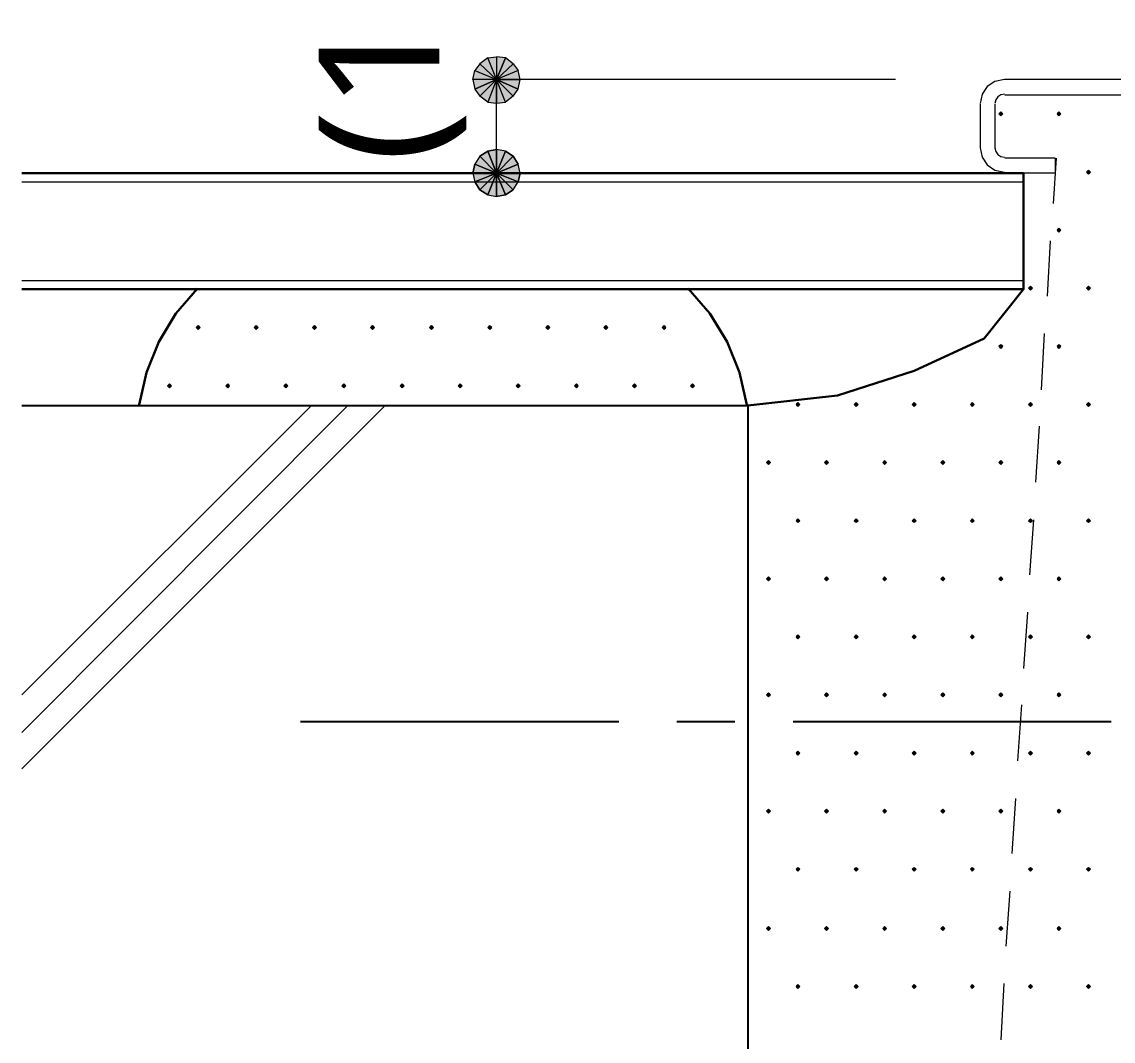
# Model space of a CAD drawing. Header units: millimetres. Extents: x 0 to 420, y 0 to 297.
# Drawn here: x 230.38 to 253.83, y 232.55 to 254.46 of the extents above; entities that cross this region are included whole.
import ezdxf
from ezdxf.enums import TextEntityAlignment as Align

# ---------------------------------------------------------------- set-up
doc = ezdxf.new("R2010")
doc.units = ezdxf.units.MM
doc.styles.add('kst32b', font='NotoSansJP-Variable.ttf')

msp = doc.modelspace()

# ---------------------------------------------------------------- hatches: boundary and pattern name
h = msp.add_hatch(color=7)
h.paths.add_polyline_path([(240.221, 253.555), (240.115, 253.407), (240.58, 253.217), (240.221, 253.555)])
h.paths.add_polyline_path([(240.115, 253.407), (240.58, 253.217), (240.072, 253.217), (240.115, 253.407)])
h.paths.add_polyline_path([(240.58, 253.217), (240.072, 253.217), (240.115, 253.005), (240.58, 253.217)])
h = msp.add_hatch(color=7)
h.paths.add_polyline_path([(240.771, 253.682), (240.58, 253.704), (240.58, 253.217), (240.771, 253.682)])
h.paths.add_polyline_path([(240.58, 253.704), (240.58, 253.217), (240.39, 253.682), (240.58, 253.704)])
h.paths.add_polyline_path([(240.58, 253.217), (240.39, 253.682), (240.221, 253.555), (240.58, 253.217)])
h = msp.add_hatch(color=7)
h.paths.add_polyline_path([(241.088, 253.217), (241.046, 253.407), (240.58, 253.217), (241.088, 253.217)])
h.paths.add_polyline_path([(241.046, 253.407), (240.58, 253.217), (240.94, 253.555), (241.046, 253.407)])
h.paths.add_polyline_path([(240.58, 253.217), (240.94, 253.555), (240.771, 253.682), (240.58, 253.217)])
h = msp.add_hatch(color=7)
h.paths.add_polyline_path([(240.115, 253.005), (240.221, 252.857), (240.58, 253.217), (240.115, 253.005)])
h.paths.add_polyline_path([(240.221, 252.857), (240.58, 253.217), (240.39, 252.73), (240.221, 252.857)])
h.paths.add_polyline_path([(240.58, 253.217), (240.39, 252.73), (240.58, 252.709), (240.58, 253.217)])
h = msp.add_hatch(color=7)
h.paths.add_polyline_path([(240.58, 252.709), (240.771, 252.73), (240.58, 253.217), (240.58, 252.709)])
h.paths.add_polyline_path([(240.771, 252.73), (240.58, 253.217), (240.94, 252.857), (240.771, 252.73)])
h.paths.add_polyline_path([(240.58, 253.217), (240.94, 252.857), (241.046, 253.005), (240.58, 253.217)])
for points in [[(241.046, 253.005), (241.088, 253.217), (240.58, 253.217), (241.046, 253.005)], [(251.418, 252.518), (251.396, 252.497), (251.375, 252.476), (251.396, 252.455), (251.418, 252.434), (251.439, 252.455), (251.46, 252.476), (251.439, 252.497), (251.418, 252.518)], [(252.666, 252.518), (252.645, 252.497), (252.624, 252.476), (252.645, 252.455), (252.666, 252.434), (252.688, 252.455), (252.709, 252.476), (252.688, 252.497), (252.666, 252.518)], [(240.115, 251.396), (240.072, 251.206), (240.58, 251.206), (240.115, 251.396)], [(241.046, 251.015), (241.088, 251.206), (240.58, 251.206), (241.046, 251.015)], [(253.302, 251.27), (253.28, 251.248), (253.259, 251.227), (253.28, 251.206), (253.302, 251.185), (253.323, 251.206), (253.344, 251.227), (253.323, 251.248), (253.302, 251.27)], [(252.666, 250.021), (252.645, 249.999), (252.624, 249.978), (252.645, 249.957), (252.666, 249.936), (252.688, 249.957), (252.709, 249.978), (252.688, 249.999), (252.666, 250.021)], [(252.053, 248.772), (252.032, 248.751), (252.01, 248.729), (252.032, 248.708), (252.053, 248.687), (252.074, 248.708), (252.095, 248.729), (252.074, 248.751), (252.053, 248.772)], [(253.302, 248.772), (253.28, 248.751), (253.259, 248.729), (253.28, 248.708), (253.302, 248.687), (253.323, 248.708), (253.344, 248.729), (253.323, 248.751), (253.302, 248.772)], [(234.167, 247.925), (234.146, 247.904), (234.125, 247.883), (234.146, 247.862), (234.167, 247.84), (234.188, 247.862), (234.209, 247.883), (234.188, 247.904), (234.167, 247.925)], [(235.416, 247.925), (235.395, 247.904), (235.373, 247.883), (235.395, 247.862), (235.416, 247.84), (235.437, 247.862), (235.458, 247.883), (235.437, 247.904), (235.416, 247.925)], [(236.664, 247.925), (236.643, 247.904), (236.622, 247.883), (236.643, 247.862), (236.664, 247.84), (236.686, 247.862), (236.707, 247.883), (236.686, 247.904), (236.664, 247.925)], [(237.913, 247.925), (237.892, 247.904), (237.871, 247.883), (237.892, 247.862), (237.913, 247.84), (237.935, 247.862), (237.956, 247.883), (237.935, 247.904), (237.913, 247.925)], [(239.183, 247.925), (239.162, 247.904), (239.141, 247.883), (239.162, 247.862), (239.183, 247.84), (239.204, 247.862), (239.226, 247.883), (239.204, 247.904), (239.183, 247.925)], [(240.432, 247.925), (240.411, 247.904), (240.39, 247.883), (240.411, 247.862), (240.432, 247.84), (240.453, 247.862), (240.475, 247.883), (240.453, 247.904), (240.432, 247.925)], [(241.681, 247.925), (241.66, 247.904), (241.639, 247.883), (241.66, 247.862), (241.681, 247.84), (241.702, 247.862), (241.723, 247.883), (241.702, 247.904), (241.681, 247.925)], [(242.93, 247.925), (242.909, 247.904), (242.887, 247.883), (242.909, 247.862), (242.93, 247.84), (242.951, 247.862), (242.972, 247.883), (242.951, 247.904), (242.93, 247.925)], [(244.179, 247.925), (244.157, 247.904), (244.136, 247.883), (244.157, 247.862), (244.179, 247.84), (244.2, 247.862), (244.221, 247.883), (244.2, 247.904), (244.179, 247.925)], [(251.418, 247.523), (251.396, 247.502), (251.375, 247.481), (251.396, 247.459), (251.418, 247.438), (251.439, 247.459), (251.46, 247.481), (251.439, 247.502), (251.418, 247.523)], [(252.666, 247.523), (252.645, 247.502), (252.624, 247.481), (252.645, 247.459), (252.666, 247.438), (252.688, 247.459), (252.709, 247.481), (252.688, 247.502), (252.666, 247.523)], [(233.553, 246.676), (233.532, 246.655), (233.511, 246.634), (233.532, 246.613), (233.553, 246.592), (233.574, 246.613), (233.595, 246.634), (233.574, 246.655), (233.553, 246.676)], [(234.802, 246.676), (234.781, 246.655), (234.76, 246.634), (234.781, 246.613), (234.802, 246.592), (234.823, 246.613), (234.844, 246.634), (234.823, 246.655), (234.802, 246.676)], [(236.051, 246.676), (236.029, 246.655), (236.008, 246.634), (236.029, 246.613), (236.051, 246.592), (236.072, 246.613), (236.093, 246.634), (236.072, 246.655), (236.051, 246.676)], [(237.3, 246.676), (237.278, 246.655), (237.257, 246.634), (237.278, 246.613), (237.3, 246.592), (237.321, 246.613), (237.342, 246.634), (237.321, 246.655), (237.3, 246.676)], [(238.548, 246.676), (238.527, 246.655), (238.506, 246.634), (238.527, 246.613), (238.548, 246.592), (238.57, 246.613), (238.591, 246.634), (238.57, 246.655), (238.548, 246.676)], [(239.797, 246.676), (239.776, 246.655), (239.755, 246.634), (239.776, 246.613), (239.797, 246.592), (239.818, 246.613), (239.839, 246.634), (239.818, 246.655), (239.797, 246.676)], [(241.046, 246.676), (241.025, 246.655), (241.004, 246.634), (241.025, 246.613), (241.046, 246.592), (241.067, 246.613), (241.088, 246.634), (241.067, 246.655), (241.046, 246.676)], [(242.295, 246.676), (242.274, 246.655), (242.253, 246.634), (242.274, 246.613), (242.295, 246.592), (242.316, 246.613), (242.337, 246.634), (242.316, 246.655), (242.295, 246.676)], [(243.544, 246.676), (243.523, 246.655), (243.501, 246.634), (243.523, 246.613), (243.544, 246.592), (243.565, 246.613), (243.586, 246.634), (243.565, 246.655), (243.544, 246.676)], [(244.793, 246.676), (244.771, 246.655), (244.75, 246.634), (244.771, 246.613), (244.793, 246.592), (244.814, 246.613), (244.835, 246.634), (244.814, 246.655), (244.793, 246.676)], [(247.057, 246.274), (247.036, 246.253), (247.015, 246.232), (247.036, 246.211), (247.057, 246.189), (247.079, 246.211), (247.1, 246.232), (247.079, 246.253), (247.057, 246.274)], [(248.306, 246.274), (248.285, 246.253), (248.264, 246.232), (248.285, 246.211), (248.306, 246.189), (248.327, 246.211), (248.348, 246.232), (248.327, 246.253), (248.306, 246.274)], [(249.555, 246.274), (249.534, 246.253), (249.513, 246.232), (249.534, 246.211), (249.555, 246.189), (249.576, 246.211), (249.597, 246.232), (249.576, 246.253), (249.555, 246.274)], [(250.804, 246.274), (250.783, 246.253), (250.762, 246.232), (250.783, 246.211), (250.804, 246.189), (250.825, 246.211), (250.846, 246.232), (250.825, 246.253), (250.804, 246.274)], [(252.053, 246.274), (252.032, 246.253), (252.01, 246.232), (252.032, 246.211), (252.053, 246.189), (252.074, 246.211), (252.095, 246.232), (252.074, 246.253), (252.053, 246.274)], [(253.302, 246.274), (253.28, 246.253), (253.259, 246.232), (253.28, 246.211), (253.302, 246.189), (253.323, 246.211), (253.344, 246.232), (253.323, 246.253), (253.302, 246.274)], [(246.422, 245.025), (246.401, 245.004), (246.38, 244.983), (246.401, 244.962), (246.422, 244.941), (246.444, 244.962), (246.465, 244.983), (246.444, 245.004), (246.422, 245.025)], [(247.671, 245.025), (247.65, 245.004), (247.629, 244.983), (247.65, 244.962), (247.671, 244.941), (247.692, 244.962), (247.714, 244.983), (247.692, 245.004), (247.671, 245.025)], [(248.92, 245.025), (248.899, 245.004), (248.878, 244.983), (248.899, 244.962), (248.92, 244.941), (248.941, 244.962), (248.962, 244.983), (248.941, 245.004), (248.92, 245.025)], [(250.169, 245.025), (250.148, 245.004), (250.127, 244.983), (250.148, 244.962), (250.169, 244.941), (250.19, 244.962), (250.211, 244.983), (250.19, 245.004), (250.169, 245.025)], [(251.418, 245.025), (251.396, 245.004), (251.375, 244.983), (251.396, 244.962), (251.418, 244.941), (251.439, 244.962), (251.46, 244.983), (251.439, 245.004), (251.418, 245.025)], [(252.666, 245.025), (252.645, 245.004), (252.624, 244.983), (252.645, 244.962), (252.666, 244.941), (252.688, 244.962), (252.709, 244.983), (252.688, 245.004), (252.666, 245.025)], [(247.057, 243.776), (247.036, 243.755), (247.015, 243.734), (247.036, 243.713), (247.057, 243.692), (247.079, 243.713), (247.1, 243.734), (247.079, 243.755), (247.057, 243.776)], [(248.306, 243.776), (248.285, 243.755), (248.264, 243.734), (248.285, 243.713), (248.306, 243.692), (248.327, 243.713), (248.348, 243.734), (248.327, 243.755), (248.306, 243.776)], [(249.555, 243.776), (249.534, 243.755), (249.513, 243.734), (249.534, 243.713), (249.555, 243.692), (249.576, 243.713), (249.597, 243.734), (249.576, 243.755), (249.555, 243.776)], [(250.804, 243.776), (250.783, 243.755), (250.762, 243.734), (250.783, 243.713), (250.804, 243.692), (250.825, 243.713), (250.846, 243.734), (250.825, 243.755), (250.804, 243.776)], [(252.053, 243.776), (252.032, 243.755), (252.01, 243.734), (252.032, 243.713), (252.053, 243.692), (252.074, 243.713), (252.095, 243.734), (252.074, 243.755), (252.053, 243.776)], [(253.302, 243.776), (253.28, 243.755), (253.259, 243.734), (253.28, 243.713), (253.302, 243.692), (253.323, 243.713), (253.344, 243.734), (253.323, 243.755), (253.302, 243.776)], [(246.422, 242.528), (246.401, 242.506), (246.38, 242.485), (246.401, 242.464), (246.422, 242.443), (246.444, 242.464), (246.465, 242.485), (246.444, 242.506), (246.422, 242.528)], [(247.671, 242.528), (247.65, 242.506), (247.629, 242.485), (247.65, 242.464), (247.671, 242.443), (247.692, 242.464), (247.714, 242.485), (247.692, 242.506), (247.671, 242.528)], [(248.92, 242.528), (248.899, 242.506), (248.878, 242.485), (248.899, 242.464), (248.92, 242.443), (248.941, 242.464), (248.962, 242.485), (248.941, 242.506), (248.92, 242.528)], [(250.169, 242.528), (250.148, 242.506), (250.127, 242.485), (250.148, 242.464), (250.169, 242.443), (250.19, 242.464), (250.211, 242.485), (250.19, 242.506), (250.169, 242.528)], [(251.418, 242.528), (251.396, 242.506), (251.375, 242.485), (251.396, 242.464), (251.418, 242.443), (251.439, 242.464), (251.46, 242.485), (251.439, 242.506), (251.418, 242.528)], [(252.666, 242.528), (252.645, 242.506), (252.624, 242.485), (252.645, 242.464), (252.666, 242.443), (252.688, 242.464), (252.709, 242.485), (252.688, 242.506), (252.666, 242.528)], [(247.057, 241.279), (247.036, 241.258), (247.015, 241.237), (247.036, 241.215), (247.057, 241.194), (247.079, 241.215), (247.1, 241.237), (247.079, 241.258), (247.057, 241.279)], [(248.306, 241.279), (248.285, 241.258), (248.264, 241.237), (248.285, 241.215), (248.306, 241.194), (248.327, 241.215), (248.348, 241.237), (248.327, 241.258), (248.306, 241.279)], [(249.555, 241.279), (249.534, 241.258), (249.513, 241.237), (249.534, 241.215), (249.555, 241.194), (249.576, 241.215), (249.597, 241.237), (249.576, 241.258), (249.555, 241.279)], [(250.804, 241.279), (250.783, 241.258), (250.762, 241.237), (250.783, 241.215), (250.804, 241.194), (250.825, 241.215), (250.846, 241.237), (250.825, 241.258), (250.804, 241.279)], [(252.053, 241.279), (252.032, 241.258), (252.01, 241.237), (252.032, 241.215), (252.053, 241.194), (252.074, 241.215), (252.095, 241.237), (252.074, 241.258), (252.053, 241.279)], [(253.302, 241.279), (253.28, 241.258), (253.259, 241.237), (253.28, 241.215), (253.302, 241.194), (253.323, 241.215), (253.344, 241.237), (253.323, 241.258), (253.302, 241.279)], [(246.422, 240.03), (246.401, 240.009), (246.38, 239.988), (246.401, 239.966), (246.422, 239.945), (246.444, 239.966), (246.465, 239.988), (246.444, 240.009), (246.422, 240.03)], [(247.671, 240.03), (247.65, 240.009), (247.629, 239.988), (247.65, 239.966), (247.671, 239.945), (247.692, 239.966), (247.714, 239.988), (247.692, 240.009), (247.671, 240.03)], [(248.92, 240.03), (248.899, 240.009), (248.878, 239.988), (248.899, 239.966), (248.92, 239.945), (248.941, 239.966), (248.962, 239.988), (248.941, 240.009), (248.92, 240.03)], [(250.169, 240.03), (250.148, 240.009), (250.127, 239.988), (250.148, 239.966), (250.169, 239.945), (250.19, 239.966), (250.211, 239.988), (250.19, 240.009), (250.169, 240.03)], [(251.418, 240.03), (251.396, 240.009), (251.375, 239.988), (251.396, 239.966), (251.418, 239.945), (251.439, 239.966), (251.46, 239.988), (251.439, 240.009), (251.418, 240.03)], [(252.666, 240.03), (252.645, 240.009), (252.624, 239.988), (252.645, 239.966), (252.666, 239.945), (252.688, 239.966), (252.709, 239.988), (252.688, 240.009), (252.666, 240.03)], [(247.057, 238.781), (247.036, 238.76), (247.015, 238.739), (247.036, 238.718), (247.057, 238.696), (247.079, 238.718), (247.1, 238.739), (247.079, 238.76), (247.057, 238.781)], [(248.306, 238.781), (248.285, 238.76), (248.264, 238.739), (248.285, 238.718), (248.306, 238.696), (248.327, 238.718), (248.348, 238.739), (248.327, 238.76), (248.306, 238.781)], [(249.555, 238.781), (249.534, 238.76), (249.513, 238.739), (249.534, 238.718), (249.555, 238.696), (249.576, 238.718), (249.597, 238.739), (249.576, 238.76), (249.555, 238.781)], [(250.804, 238.781), (250.783, 238.76), (250.762, 238.739), (250.783, 238.718), (250.804, 238.696), (250.825, 238.718), (250.846, 238.739), (250.825, 238.76), (250.804, 238.781)], [(252.053, 238.781), (252.032, 238.76), (252.01, 238.739), (252.032, 238.718), (252.053, 238.696), (252.074, 238.718), (252.095, 238.739), (252.074, 238.76), (252.053, 238.781)], [(253.302, 238.781), (253.28, 238.76), (253.259, 238.739), (253.28, 238.718), (253.302, 238.696), (253.323, 238.718), (253.344, 238.739), (253.323, 238.76), (253.302, 238.781)], [(246.422, 237.532), (246.401, 237.511), (246.38, 237.49), (246.401, 237.469), (246.422, 237.448), (246.444, 237.469), (246.465, 237.49), (246.444, 237.511), (246.422, 237.532)], [(247.671, 237.532), (247.65, 237.511), (247.629, 237.49), (247.65, 237.469), (247.671, 237.448), (247.692, 237.469), (247.714, 237.49), (247.692, 237.511), (247.671, 237.532)], [(248.92, 237.532), (248.899, 237.511), (248.878, 237.49), (248.899, 237.469), (248.92, 237.448), (248.941, 237.469), (248.962, 237.49), (248.941, 237.511), (248.92, 237.532)], [(250.169, 237.532), (250.148, 237.511), (250.127, 237.49), (250.148, 237.469), (250.169, 237.448), (250.19, 237.469), (250.211, 237.49), (250.19, 237.511), (250.169, 237.532)], [(251.418, 237.532), (251.396, 237.511), (251.375, 237.49), (251.396, 237.469), (251.418, 237.448), (251.439, 237.469), (251.46, 237.49), (251.439, 237.511), (251.418, 237.532)], [(252.666, 237.532), (252.645, 237.511), (252.624, 237.49), (252.645, 237.469), (252.666, 237.448), (252.688, 237.469), (252.709, 237.49), (252.688, 237.511), (252.666, 237.532)], [(247.057, 236.283), (247.036, 236.262), (247.015, 236.241), (247.036, 236.22), (247.057, 236.199), (247.079, 236.22), (247.1, 236.241), (247.079, 236.262), (247.057, 236.283)], [(248.306, 236.283), (248.285, 236.262), (248.264, 236.241), (248.285, 236.22), (248.306, 236.199), (248.327, 236.22), (248.348, 236.241), (248.327, 236.262), (248.306, 236.283)], [(249.555, 236.283), (249.534, 236.262), (249.513, 236.241), (249.534, 236.22), (249.555, 236.199), (249.576, 236.22), (249.597, 236.241), (249.576, 236.262), (249.555, 236.283)], [(250.804, 236.283), (250.783, 236.262), (250.762, 236.241), (250.783, 236.22), (250.804, 236.199), (250.825, 236.22), (250.846, 236.241), (250.825, 236.262), (250.804, 236.283)], [(252.053, 236.283), (252.032, 236.262), (252.01, 236.241), (252.032, 236.22), (252.053, 236.199), (252.074, 236.22), (252.095, 236.241), (252.074, 236.262), (252.053, 236.283)], [(253.302, 236.283), (253.28, 236.262), (253.259, 236.241), (253.28, 236.22), (253.302, 236.199), (253.323, 236.22), (253.344, 236.241), (253.323, 236.262), (253.302, 236.283)], [(246.422, 235.013), (246.401, 234.992), (246.38, 234.971), (246.401, 234.95), (246.422, 234.929), (246.444, 234.95), (246.465, 234.971), (246.444, 234.992), (246.422, 235.013)], [(247.671, 235.013), (247.65, 234.992), (247.629, 234.971), (247.65, 234.95), (247.671, 234.929), (247.692, 234.95), (247.714, 234.971), (247.692, 234.992), (247.671, 235.013)], [(248.92, 235.013), (248.899, 234.992), (248.878, 234.971), (248.899, 234.95), (248.92, 234.929), (248.941, 234.95), (248.962, 234.971), (248.941, 234.992), (248.92, 235.013)], [(250.169, 235.013), (250.148, 234.992), (250.127, 234.971), (250.148, 234.95), (250.169, 234.929), (250.19, 234.95), (250.211, 234.971), (250.19, 234.992), (250.169, 235.013)], [(251.418, 235.013), (251.396, 234.992), (251.375, 234.971), (251.396, 234.95), (251.418, 234.929), (251.439, 234.95), (251.46, 234.971), (251.439, 234.992), (251.418, 235.013)], [(252.666, 235.013), (252.645, 234.992), (252.624, 234.971), (252.645, 234.95), (252.666, 234.929), (252.688, 234.95), (252.709, 234.971), (252.688, 234.992), (252.666, 235.013)], [(247.057, 233.765), (247.036, 233.743), (247.015, 233.722), (247.036, 233.701), (247.057, 233.68), (247.079, 233.701), (247.1, 233.722), (247.079, 233.743), (247.057, 233.765)], [(248.306, 233.765), (248.285, 233.743), (248.264, 233.722), (248.285, 233.701), (248.306, 233.68), (248.327, 233.701), (248.348, 233.722), (248.327, 233.743), (248.306, 233.765)], [(249.555, 233.765), (249.534, 233.743), (249.513, 233.722), (249.534, 233.701), (249.555, 233.68), (249.576, 233.701), (249.597, 233.722), (249.576, 233.743), (249.555, 233.765)], [(250.804, 233.765), (250.783, 233.743), (250.762, 233.722), (250.783, 233.701), (250.804, 233.68), (250.825, 233.701), (250.846, 233.722), (250.825, 233.743), (250.804, 233.765)], [(252.053, 233.765), (252.032, 233.743), (252.01, 233.722), (252.032, 233.701), (252.053, 233.68), (252.074, 233.701), (252.095, 233.722), (252.074, 233.743), (252.053, 233.765)], [(253.302, 233.765), (253.28, 233.743), (253.259, 233.722), (253.28, 233.701), (253.302, 233.68), (253.323, 233.701), (253.344, 233.722), (253.323, 233.743), (253.302, 233.765)]]:
    msp.add_hatch(color=7).paths.add_polyline_path(points)
h = msp.add_hatch(color=7)
h.paths.add_polyline_path([(240.58, 251.714), (240.39, 251.672), (240.58, 251.206), (240.58, 251.714)])
h.paths.add_polyline_path([(240.39, 251.672), (240.58, 251.206), (240.221, 251.566), (240.39, 251.672)])
h.paths.add_polyline_path([(240.58, 251.206), (240.221, 251.566), (240.115, 251.396), (240.58, 251.206)])
h = msp.add_hatch(color=7)
h.paths.add_polyline_path([(240.771, 251.672), (240.58, 251.714), (240.58, 251.206), (240.771, 251.672)])
h.paths.add_polyline_path([(240.58, 251.714), (240.58, 251.206), (240.39, 251.672), (240.58, 251.714)])
h.paths.add_polyline_path([(240.58, 251.206), (240.39, 251.672), (240.221, 251.566), (240.58, 251.206)])
h = msp.add_hatch(color=7)
h.paths.add_polyline_path([(241.046, 251.396), (240.94, 251.566), (240.58, 251.206), (241.046, 251.396)])
h.paths.add_polyline_path([(240.94, 251.566), (240.58, 251.206), (240.771, 251.672), (240.94, 251.566)])
h.paths.add_polyline_path([(240.58, 251.206), (240.771, 251.672), (240.58, 251.714), (240.58, 251.206)])
h = msp.add_hatch(color=7)
h.paths.add_polyline_path([(241.088, 251.206), (241.046, 251.396), (240.58, 251.206), (241.088, 251.206)])
h.paths.add_polyline_path([(241.046, 251.396), (240.58, 251.206), (240.94, 251.566), (241.046, 251.396)])
h.paths.add_polyline_path([(240.58, 251.206), (240.94, 251.566), (240.771, 251.672), (240.58, 251.206)])
h = msp.add_hatch(color=7)
h.paths.add_polyline_path([(240.221, 251.566), (240.115, 251.396), (240.58, 251.206), (240.221, 251.566)])
h.paths.add_polyline_path([(240.115, 251.396), (240.58, 251.206), (240.072, 251.206), (240.115, 251.396)])
h.paths.add_polyline_path([(240.58, 251.206), (240.072, 251.206), (240.115, 251.015), (240.58, 251.206)])
h = msp.add_hatch(color=7)
h.paths.add_polyline_path([(240.072, 251.206), (240.115, 251.015), (240.58, 251.206), (240.072, 251.206)])
h.paths.add_polyline_path([(240.115, 251.015), (240.58, 251.206), (240.221, 250.846), (240.115, 251.015)])
h.paths.add_polyline_path([(240.58, 251.206), (240.221, 250.846), (240.39, 250.74), (240.58, 251.206)])
h = msp.add_hatch(color=7)
h.paths.add_polyline_path([(240.115, 251.015), (240.221, 250.846), (240.58, 251.206), (240.115, 251.015)])
h.paths.add_polyline_path([(240.221, 250.846), (240.58, 251.206), (240.39, 250.74), (240.221, 250.846)])
h.paths.add_polyline_path([(240.58, 251.206), (240.39, 250.74), (240.58, 250.698), (240.58, 251.206)])
h = msp.add_hatch(color=7)
h.paths.add_polyline_path([(240.39, 250.74), (240.58, 250.698), (240.58, 251.206), (240.39, 250.74)])
h.paths.add_polyline_path([(240.58, 250.698), (240.58, 251.206), (240.771, 250.74), (240.58, 250.698)])
h.paths.add_polyline_path([(240.58, 251.206), (240.771, 250.74), (240.94, 250.846), (240.58, 251.206)])
h = msp.add_hatch(color=7)
h.paths.add_polyline_path([(240.94, 250.846), (241.046, 251.015), (240.58, 251.206), (240.94, 250.846)])
h.paths.add_polyline_path([(241.046, 251.015), (240.58, 251.206), (241.088, 251.206), (241.046, 251.015)])
h.paths.add_polyline_path([(240.58, 251.206), (241.088, 251.206), (241.046, 251.396), (240.58, 251.206)])
h = msp.add_hatch(color=7)
h.paths.add_polyline_path([(240.58, 250.698), (240.771, 250.74), (240.58, 251.206), (240.58, 250.698)])
h.paths.add_polyline_path([(240.771, 250.74), (240.58, 251.206), (240.94, 250.846), (240.771, 250.74)])
h.paths.add_polyline_path([(240.58, 251.206), (240.94, 250.846), (241.046, 251.015), (240.58, 251.206)])

# ---------------------------------------------------------------- linework, layer by layer
at = {"lineweight": 0}
for points in [[(240.221, 253.555), (240.115, 253.407), (240.58, 253.217)], [(240.58, 253.217), (240.39, 253.682), (240.221, 253.555)], [(240.58, 253.704), (240.58, 253.217), (240.39, 253.682)], [(240.771, 253.682), (240.58, 253.704), (240.58, 253.217)], [(240.58, 253.217), (240.94, 253.555), (240.771, 253.682)], [(241.046, 253.407), (240.58, 253.217), (240.94, 253.555)], [(240.115, 253.407), (240.58, 253.217), (240.072, 253.217)], [(241.088, 253.217), (241.046, 253.407), (240.58, 253.217)], [(240.58, 253.217), (240.072, 253.217), (240.115, 253.005)], [(240.115, 253.005), (240.221, 252.857), (240.58, 253.217)], [(240.221, 252.857), (240.58, 253.217), (240.39, 252.73)], [(240.58, 253.217), (240.39, 252.73), (240.58, 252.709)], [(240.58, 252.709), (240.771, 252.73), (240.58, 253.217)], [(240.771, 252.73), (240.58, 253.217), (240.94, 252.857)], [(240.58, 253.217), (240.94, 252.857), (241.046, 253.005)], [(241.046, 253.005), (241.088, 253.217), (240.58, 253.217)], [(251.418, 252.518), (251.396, 252.497), (251.375, 252.476), (251.396, 252.455), (251.418, 252.434), (251.439, 252.455), (251.46, 252.476), (251.439, 252.497)], [(252.666, 252.518), (252.645, 252.497), (252.624, 252.476), (252.645, 252.455), (252.666, 252.434), (252.688, 252.455), (252.709, 252.476), (252.688, 252.497)], [(240.39, 251.672), (240.58, 251.206), (240.221, 251.566)], [(240.58, 251.206), (240.39, 251.672), (240.221, 251.566)], [(240.58, 251.714), (240.39, 251.672), (240.58, 251.206)], [(240.58, 251.714), (240.58, 251.206), (240.39, 251.672)], [(240.58, 251.206), (240.771, 251.672), (240.58, 251.714)], [(240.771, 251.672), (240.58, 251.714), (240.58, 251.206)], [(240.94, 251.566), (240.58, 251.206), (240.771, 251.672)], [(240.58, 251.206), (240.94, 251.566), (240.771, 251.672)], [(240.58, 251.206), (240.221, 251.566), (240.115, 251.396)], [(240.221, 251.566), (240.115, 251.396), (240.58, 251.206)], [(241.046, 251.396), (240.94, 251.566), (240.58, 251.206)], [(241.046, 251.396), (240.58, 251.206), (240.94, 251.566)], [(240.115, 251.396), (240.072, 251.206), (240.58, 251.206)], [(240.115, 251.396), (240.58, 251.206), (240.072, 251.206)], [(240.072, 251.206), (240.115, 251.015), (240.58, 251.206)], [(240.58, 251.206), (240.072, 251.206), (240.115, 251.015)], [(240.115, 251.015), (240.58, 251.206), (240.221, 250.846)], [(240.115, 251.015), (240.221, 250.846), (240.58, 251.206)], [(240.58, 251.206), (240.221, 250.846), (240.39, 250.74)], [(240.221, 250.846), (240.58, 251.206), (240.39, 250.74)], [(240.39, 250.74), (240.58, 250.698), (240.58, 251.206)], [(240.58, 251.206), (240.39, 250.74), (240.58, 250.698)], [(240.58, 251.206), (241.088, 251.206), (241.046, 251.396)], [(241.088, 251.206), (241.046, 251.396), (240.58, 251.206)], [(240.58, 250.698), (240.58, 251.206), (240.771, 250.74)], [(240.58, 251.206), (240.771, 250.74), (240.94, 250.846)], [(240.94, 250.846), (241.046, 251.015), (240.58, 251.206)], [(241.046, 251.015), (240.58, 251.206), (241.088, 251.206)], [(240.58, 250.698), (240.771, 250.74), (240.58, 251.206)], [(240.771, 250.74), (240.58, 251.206), (240.94, 250.846)], [(240.58, 251.206), (240.94, 250.846), (241.046, 251.015)], [(241.046, 251.015), (241.088, 251.206), (240.58, 251.206)], [(253.302, 251.27), (253.28, 251.248), (253.259, 251.227), (253.28, 251.206), (253.302, 251.185), (253.323, 251.206), (253.344, 251.227), (253.323, 251.248)], [(252.666, 250.021), (252.645, 249.999), (252.624, 249.978), (252.645, 249.957), (252.666, 249.936), (252.688, 249.957), (252.709, 249.978), (252.688, 249.999)], [(252.053, 248.772), (252.032, 248.751), (252.01, 248.729), (252.032, 248.708), (252.053, 248.687), (252.074, 248.708), (252.095, 248.729), (252.074, 248.751)], [(253.302, 248.772), (253.28, 248.751), (253.259, 248.729), (253.28, 248.708), (253.302, 248.687), (253.323, 248.708), (253.344, 248.729), (253.323, 248.751)], [(234.167, 247.925), (234.146, 247.904), (234.125, 247.883), (234.146, 247.862), (234.167, 247.84), (234.188, 247.862), (234.209, 247.883), (234.188, 247.904)], [(235.416, 247.925), (235.395, 247.904), (235.373, 247.883), (235.395, 247.862), (235.416, 247.84), (235.437, 247.862), (235.458, 247.883), (235.437, 247.904)], [(236.664, 247.925), (236.643, 247.904), (236.622, 247.883), (236.643, 247.862), (236.664, 247.84), (236.686, 247.862), (236.707, 247.883), (236.686, 247.904)], [(237.913, 247.925), (237.892, 247.904), (237.871, 247.883), (237.892, 247.862), (237.913, 247.84), (237.935, 247.862), (237.956, 247.883), (237.935, 247.904)], [(239.183, 247.925), (239.162, 247.904), (239.141, 247.883), (239.162, 247.862), (239.183, 247.84), (239.204, 247.862), (239.226, 247.883), (239.204, 247.904)], [(240.432, 247.925), (240.411, 247.904), (240.39, 247.883), (240.411, 247.862), (240.432, 247.84), (240.453, 247.862), (240.475, 247.883), (240.453, 247.904)], [(241.681, 247.925), (241.66, 247.904), (241.639, 247.883), (241.66, 247.862), (241.681, 247.84), (241.702, 247.862), (241.723, 247.883), (241.702, 247.904)], [(242.93, 247.925), (242.909, 247.904), (242.887, 247.883), (242.909, 247.862), (242.93, 247.84), (242.951, 247.862), (242.972, 247.883), (242.951, 247.904)], [(244.179, 247.925), (244.157, 247.904), (244.136, 247.883), (244.157, 247.862), (244.179, 247.84), (244.2, 247.862), (244.221, 247.883), (244.2, 247.904)], [(251.418, 247.523), (251.396, 247.502), (251.375, 247.481), (251.396, 247.459), (251.418, 247.438), (251.439, 247.459), (251.46, 247.481), (251.439, 247.502)], [(252.666, 247.523), (252.645, 247.502), (252.624, 247.481), (252.645, 247.459), (252.666, 247.438), (252.688, 247.459), (252.709, 247.481), (252.688, 247.502)], [(233.553, 246.676), (233.532, 246.655), (233.511, 246.634), (233.532, 246.613), (233.553, 246.592), (233.574, 246.613), (233.595, 246.634), (233.574, 246.655)], [(234.802, 246.676), (234.781, 246.655), (234.76, 246.634), (234.781, 246.613), (234.802, 246.592), (234.823, 246.613), (234.844, 246.634), (234.823, 246.655)], [(236.051, 246.676), (236.029, 246.655), (236.008, 246.634), (236.029, 246.613), (236.051, 246.592), (236.072, 246.613), (236.093, 246.634), (236.072, 246.655)], [(237.3, 246.676), (237.278, 246.655), (237.257, 246.634), (237.278, 246.613), (237.3, 246.592), (237.321, 246.613), (237.342, 246.634), (237.321, 246.655)], [(238.548, 246.676), (238.527, 246.655), (238.506, 246.634), (238.527, 246.613), (238.548, 246.592), (238.57, 246.613), (238.591, 246.634), (238.57, 246.655)], [(239.797, 246.676), (239.776, 246.655), (239.755, 246.634), (239.776, 246.613), (239.797, 246.592), (239.818, 246.613), (239.839, 246.634), (239.818, 246.655)], [(241.046, 246.676), (241.025, 246.655), (241.004, 246.634), (241.025, 246.613), (241.046, 246.592), (241.067, 246.613), (241.088, 246.634), (241.067, 246.655)], [(242.295, 246.676), (242.274, 246.655), (242.253, 246.634), (242.274, 246.613), (242.295, 246.592), (242.316, 246.613), (242.337, 246.634), (242.316, 246.655)], [(243.544, 246.676), (243.523, 246.655), (243.501, 246.634), (243.523, 246.613), (243.544, 246.592), (243.565, 246.613), (243.586, 246.634), (243.565, 246.655)], [(244.793, 246.676), (244.771, 246.655), (244.75, 246.634), (244.771, 246.613), (244.793, 246.592), (244.814, 246.613), (244.835, 246.634), (244.814, 246.655)], [(247.057, 246.274), (247.036, 246.253), (247.015, 246.232), (247.036, 246.211), (247.057, 246.189), (247.079, 246.211), (247.1, 246.232), (247.079, 246.253)], [(248.306, 246.274), (248.285, 246.253), (248.264, 246.232), (248.285, 246.211), (248.306, 246.189), (248.327, 246.211), (248.348, 246.232), (248.327, 246.253)], [(249.555, 246.274), (249.534, 246.253), (249.513, 246.232), (249.534, 246.211), (249.555, 246.189), (249.576, 246.211), (249.597, 246.232), (249.576, 246.253)], [(250.804, 246.274), (250.783, 246.253), (250.762, 246.232), (250.783, 246.211), (250.804, 246.189), (250.825, 246.211), (250.846, 246.232), (250.825, 246.253)], [(252.053, 246.274), (252.032, 246.253), (252.01, 246.232), (252.032, 246.211), (252.053, 246.189), (252.074, 246.211), (252.095, 246.232), (252.074, 246.253)], [(253.302, 246.274), (253.28, 246.253), (253.259, 246.232), (253.28, 246.211), (253.302, 246.189), (253.323, 246.211), (253.344, 246.232), (253.323, 246.253)], [(246.422, 245.025), (246.401, 245.004), (246.38, 244.983), (246.401, 244.962), (246.422, 244.941), (246.444, 244.962), (246.465, 244.983), (246.444, 245.004)], [(247.671, 245.025), (247.65, 245.004), (247.629, 244.983), (247.65, 244.962), (247.671, 244.941), (247.692, 244.962), (247.714, 244.983), (247.692, 245.004)], [(248.92, 245.025), (248.899, 245.004), (248.878, 244.983), (248.899, 244.962), (248.92, 244.941), (248.941, 244.962), (248.962, 244.983), (248.941, 245.004)], [(250.169, 245.025), (250.148, 245.004), (250.127, 244.983), (250.148, 244.962), (250.169, 244.941), (250.19, 244.962), (250.211, 244.983), (250.19, 245.004)], [(251.418, 245.025), (251.396, 245.004), (251.375, 244.983), (251.396, 244.962), (251.418, 244.941), (251.439, 244.962), (251.46, 244.983), (251.439, 245.004)], [(252.666, 245.025), (252.645, 245.004), (252.624, 244.983), (252.645, 244.962), (252.666, 244.941), (252.688, 244.962), (252.709, 244.983), (252.688, 245.004)], [(247.057, 243.776), (247.036, 243.755), (247.015, 243.734), (247.036, 243.713), (247.057, 243.692), (247.079, 243.713), (247.1, 243.734), (247.079, 243.755)], [(248.306, 243.776), (248.285, 243.755), (248.264, 243.734), (248.285, 243.713), (248.306, 243.692), (248.327, 243.713), (248.348, 243.734), (248.327, 243.755)], [(249.555, 243.776), (249.534, 243.755), (249.513, 243.734), (249.534, 243.713), (249.555, 243.692), (249.576, 243.713), (249.597, 243.734), (249.576, 243.755)], [(250.804, 243.776), (250.783, 243.755), (250.762, 243.734), (250.783, 243.713), (250.804, 243.692), (250.825, 243.713), (250.846, 243.734), (250.825, 243.755)], [(252.053, 243.776), (252.032, 243.755), (252.01, 243.734), (252.032, 243.713), (252.053, 243.692), (252.074, 243.713), (252.095, 243.734), (252.074, 243.755)], [(253.302, 243.776), (253.28, 243.755), (253.259, 243.734), (253.28, 243.713), (253.302, 243.692), (253.323, 243.713), (253.344, 243.734), (253.323, 243.755)], [(246.422, 242.528), (246.401, 242.506), (246.38, 242.485), (246.401, 242.464), (246.422, 242.443), (246.444, 242.464), (246.465, 242.485), (246.444, 242.506)], [(247.671, 242.528), (247.65, 242.506), (247.629, 242.485), (247.65, 242.464), (247.671, 242.443), (247.692, 242.464), (247.714, 242.485), (247.692, 242.506)], [(248.92, 242.528), (248.899, 242.506), (248.878, 242.485), (248.899, 242.464), (248.92, 242.443), (248.941, 242.464), (248.962, 242.485), (248.941, 242.506)], [(250.169, 242.528), (250.148, 242.506), (250.127, 242.485), (250.148, 242.464), (250.169, 242.443), (250.19, 242.464), (250.211, 242.485), (250.19, 242.506)], [(251.418, 242.528), (251.396, 242.506), (251.375, 242.485), (251.396, 242.464), (251.418, 242.443), (251.439, 242.464), (251.46, 242.485), (251.439, 242.506)], [(252.666, 242.528), (252.645, 242.506), (252.624, 242.485), (252.645, 242.464), (252.666, 242.443), (252.688, 242.464), (252.709, 242.485), (252.688, 242.506)], [(247.057, 241.279), (247.036, 241.258), (247.015, 241.237), (247.036, 241.215), (247.057, 241.194), (247.079, 241.215), (247.1, 241.237), (247.079, 241.258)], [(248.306, 241.279), (248.285, 241.258), (248.264, 241.237), (248.285, 241.215), (248.306, 241.194), (248.327, 241.215), (248.348, 241.237), (248.327, 241.258)], [(249.555, 241.279), (249.534, 241.258), (249.513, 241.237), (249.534, 241.215), (249.555, 241.194), (249.576, 241.215), (249.597, 241.237), (249.576, 241.258)], [(250.804, 241.279), (250.783, 241.258), (250.762, 241.237), (250.783, 241.215), (250.804, 241.194), (250.825, 241.215), (250.846, 241.237), (250.825, 241.258)], [(252.053, 241.279), (252.032, 241.258), (252.01, 241.237), (252.032, 241.215), (252.053, 241.194), (252.074, 241.215), (252.095, 241.237), (252.074, 241.258)], [(253.302, 241.279), (253.28, 241.258), (253.259, 241.237), (253.28, 241.215), (253.302, 241.194), (253.323, 241.215), (253.344, 241.237), (253.323, 241.258)], [(246.422, 240.03), (246.401, 240.009), (246.38, 239.988), (246.401, 239.966), (246.422, 239.945), (246.444, 239.966), (246.465, 239.988), (246.444, 240.009)], [(247.671, 240.03), (247.65, 240.009), (247.629, 239.988), (247.65, 239.966), (247.671, 239.945), (247.692, 239.966), (247.714, 239.988), (247.692, 240.009)], [(248.92, 240.03), (248.899, 240.009), (248.878, 239.988), (248.899, 239.966), (248.92, 239.945), (248.941, 239.966), (248.962, 239.988), (248.941, 240.009)], [(250.169, 240.03), (250.148, 240.009), (250.127, 239.988), (250.148, 239.966), (250.169, 239.945), (250.19, 239.966), (250.211, 239.988), (250.19, 240.009)], [(251.418, 240.03), (251.396, 240.009), (251.375, 239.988), (251.396, 239.966), (251.418, 239.945), (251.439, 239.966), (251.46, 239.988), (251.439, 240.009)], [(252.666, 240.03), (252.645, 240.009), (252.624, 239.988), (252.645, 239.966), (252.666, 239.945), (252.688, 239.966), (252.709, 239.988), (252.688, 240.009)], [(247.057, 238.781), (247.036, 238.76), (247.015, 238.739), (247.036, 238.718), (247.057, 238.696), (247.079, 238.718), (247.1, 238.739), (247.079, 238.76)], [(248.306, 238.781), (248.285, 238.76), (248.264, 238.739), (248.285, 238.718), (248.306, 238.696), (248.327, 238.718), (248.348, 238.739), (248.327, 238.76)], [(249.555, 238.781), (249.534, 238.76), (249.513, 238.739), (249.534, 238.718), (249.555, 238.696), (249.576, 238.718), (249.597, 238.739), (249.576, 238.76)], [(250.804, 238.781), (250.783, 238.76), (250.762, 238.739), (250.783, 238.718), (250.804, 238.696), (250.825, 238.718), (250.846, 238.739), (250.825, 238.76)], [(252.053, 238.781), (252.032, 238.76), (252.01, 238.739), (252.032, 238.718), (252.053, 238.696), (252.074, 238.718), (252.095, 238.739), (252.074, 238.76)], [(253.302, 238.781), (253.28, 238.76), (253.259, 238.739), (253.28, 238.718), (253.302, 238.696), (253.323, 238.718), (253.344, 238.739), (253.323, 238.76)], [(246.422, 237.532), (246.401, 237.511), (246.38, 237.49), (246.401, 237.469), (246.422, 237.448), (246.444, 237.469), (246.465, 237.49), (246.444, 237.511)], [(247.671, 237.532), (247.65, 237.511), (247.629, 237.49), (247.65, 237.469), (247.671, 237.448), (247.692, 237.469), (247.714, 237.49), (247.692, 237.511)], [(248.92, 237.532), (248.899, 237.511), (248.878, 237.49), (248.899, 237.469), (248.92, 237.448), (248.941, 237.469), (248.962, 237.49), (248.941, 237.511)], [(250.169, 237.532), (250.148, 237.511), (250.127, 237.49), (250.148, 237.469), (250.169, 237.448), (250.19, 237.469), (250.211, 237.49), (250.19, 237.511)], [(251.418, 237.532), (251.396, 237.511), (251.375, 237.49), (251.396, 237.469), (251.418, 237.448), (251.439, 237.469), (251.46, 237.49), (251.439, 237.511)], [(252.666, 237.532), (252.645, 237.511), (252.624, 237.49), (252.645, 237.469), (252.666, 237.448), (252.688, 237.469), (252.709, 237.49), (252.688, 237.511)], [(247.057, 236.283), (247.036, 236.262), (247.015, 236.241), (247.036, 236.22), (247.057, 236.199), (247.079, 236.22), (247.1, 236.241), (247.079, 236.262)], [(248.306, 236.283), (248.285, 236.262), (248.264, 236.241), (248.285, 236.22), (248.306, 236.199), (248.327, 236.22), (248.348, 236.241), (248.327, 236.262)], [(249.555, 236.283), (249.534, 236.262), (249.513, 236.241), (249.534, 236.22), (249.555, 236.199), (249.576, 236.22), (249.597, 236.241), (249.576, 236.262)], [(250.804, 236.283), (250.783, 236.262), (250.762, 236.241), (250.783, 236.22), (250.804, 236.199), (250.825, 236.22), (250.846, 236.241), (250.825, 236.262)], [(252.053, 236.283), (252.032, 236.262), (252.01, 236.241), (252.032, 236.22), (252.053, 236.199), (252.074, 236.22), (252.095, 236.241), (252.074, 236.262)], [(253.302, 236.283), (253.28, 236.262), (253.259, 236.241), (253.28, 236.22), (253.302, 236.199), (253.323, 236.22), (253.344, 236.241), (253.323, 236.262)], [(246.422, 235.013), (246.401, 234.992), (246.38, 234.971), (246.401, 234.95), (246.422, 234.929), (246.444, 234.95), (246.465, 234.971), (246.444, 234.992)], [(247.671, 235.013), (247.65, 234.992), (247.629, 234.971), (247.65, 234.95), (247.671, 234.929), (247.692, 234.95), (247.714, 234.971), (247.692, 234.992)], [(248.92, 235.013), (248.899, 234.992), (248.878, 234.971), (248.899, 234.95), (248.92, 234.929), (248.941, 234.95), (248.962, 234.971), (248.941, 234.992)], [(250.169, 235.013), (250.148, 234.992), (250.127, 234.971), (250.148, 234.95), (250.169, 234.929), (250.19, 234.95), (250.211, 234.971), (250.19, 234.992)], [(251.418, 235.013), (251.396, 234.992), (251.375, 234.971), (251.396, 234.95), (251.418, 234.929), (251.439, 234.95), (251.46, 234.971), (251.439, 234.992)], [(252.666, 235.013), (252.645, 234.992), (252.624, 234.971), (252.645, 234.95), (252.666, 234.929), (252.688, 234.95), (252.709, 234.971), (252.688, 234.992)], [(247.057, 233.765), (247.036, 233.743), (247.015, 233.722), (247.036, 233.701), (247.057, 233.68), (247.079, 233.701), (247.1, 233.722), (247.079, 233.743)], [(248.306, 233.765), (248.285, 233.743), (248.264, 233.722), (248.285, 233.701), (248.306, 233.68), (248.327, 233.701), (248.348, 233.722), (248.327, 233.743)], [(249.555, 233.765), (249.534, 233.743), (249.513, 233.722), (249.534, 233.701), (249.555, 233.68), (249.576, 233.701), (249.597, 233.722), (249.576, 233.743)], [(250.804, 233.765), (250.783, 233.743), (250.762, 233.722), (250.783, 233.701), (250.804, 233.68), (250.825, 233.701), (250.846, 233.722), (250.825, 233.743)], [(252.053, 233.765), (252.032, 233.743), (252.01, 233.722), (252.032, 233.701), (252.053, 233.68), (252.074, 233.701), (252.095, 233.722), (252.074, 233.743)], [(253.302, 233.765), (253.28, 233.743), (253.259, 233.722), (253.28, 233.701), (253.302, 233.68), (253.323, 233.701), (253.344, 233.722), (253.323, 233.743)]]:
    msp.add_lwpolyline(points, close=True, dxfattribs=at)
at = {"lineweight": 13}
for points in [[(249.153, 253.217), (240.538, 253.217)], [(240.58, 251.206), (240.58, 253.217)], [(251.492, 253.217), (251.29, 253.176), (251.125, 253.065), (251.014, 252.9), (250.973, 252.698)], [(255.461, 253.217), (251.502, 253.217)], [(251.492, 252.899), (251.413, 252.884), (251.35, 252.84), (251.306, 252.777), (251.291, 252.698)], [(255.461, 252.878), (251.502, 252.878)], [(250.973, 252.688), (250.973, 251.735)], [(251.291, 252.688), (251.291, 251.735)], [(250.973, 251.746), (251.014, 251.544), (251.125, 251.379), (251.29, 251.268), (251.492, 251.227)], [(251.291, 251.746), (251.306, 251.667), (251.35, 251.604), (251.413, 251.56), (251.492, 251.545)], [(252.582, 251.523), (251.502, 251.523)], [(252.582, 251.523), (252.582, 251.206), (251.502, 251.206)], [(252.603, 251.523), (252.539, 250.55)], [(230.378, 251.015), (251.904, 251.015)], [(252.476, 249.746), (252.412, 248.56)], [(230.378, 248.899), (251.904, 248.899)], [(252.349, 247.756), (252.286, 246.549)], [(230.378, 239.988), (236.601, 246.211)], [(230.378, 239.183), (237.384, 246.211)], [(230.378, 238.4), (238.188, 246.211)], [(252.243, 245.766), (252.159, 244.56)], [(252.116, 243.755), (252.032, 242.57)], [(251.989, 241.766), (251.904, 240.559)], [(251.862, 239.776), (251.778, 238.57)], [(251.735, 237.765), (251.65, 236.58)], [(251.608, 235.775), (251.523, 234.59)], [(251.481, 233.786), (251.418, 232.579)]]:
    msp.add_lwpolyline(points, dxfattribs=at)
at = {"lineweight": 30}
for points in [[(230.378, 251.206), (251.904, 251.206)], [(251.058, 247.65), (251.904, 248.708), (251.904, 251.206)], [(230.378, 248.708), (251.904, 248.708)], [(234.153, 248.725), (233.689, 248.183), (233.321, 247.578), (233.055, 246.921), (232.898, 246.225)], [(245.955, 246.225), (245.798, 246.921), (245.532, 247.578), (245.164, 248.183), (244.701, 248.725)], [(249.555, 246.951), (251.058, 247.65)], [(245.978, 246.211), (247.904, 246.422), (249.555, 246.951)]]:
    msp.add_lwpolyline(points, dxfattribs=at)
at = {"lineweight": 25}
for points in [[(230.378, 246.211), (245.978, 246.211)], [(245.978, 246.211), (245.978, 224.218)], [(236.368, 239.416), (243.205, 239.416)], [(244.454, 239.416), (245.703, 239.416)], [(246.952, 239.416), (253.788, 239.416)]]:
    msp.add_lwpolyline(points, dxfattribs=at)

# ---------------------------------------------------------------- texts
at = {"style": 'kst32b'}
msp.add_text('(10)', height=2.5989, dxfattribs=at).set_placement((239.353, 251.439), (239.353, 257.936), align=Align.FIT)

doc.saveas('drawing.dxf')
